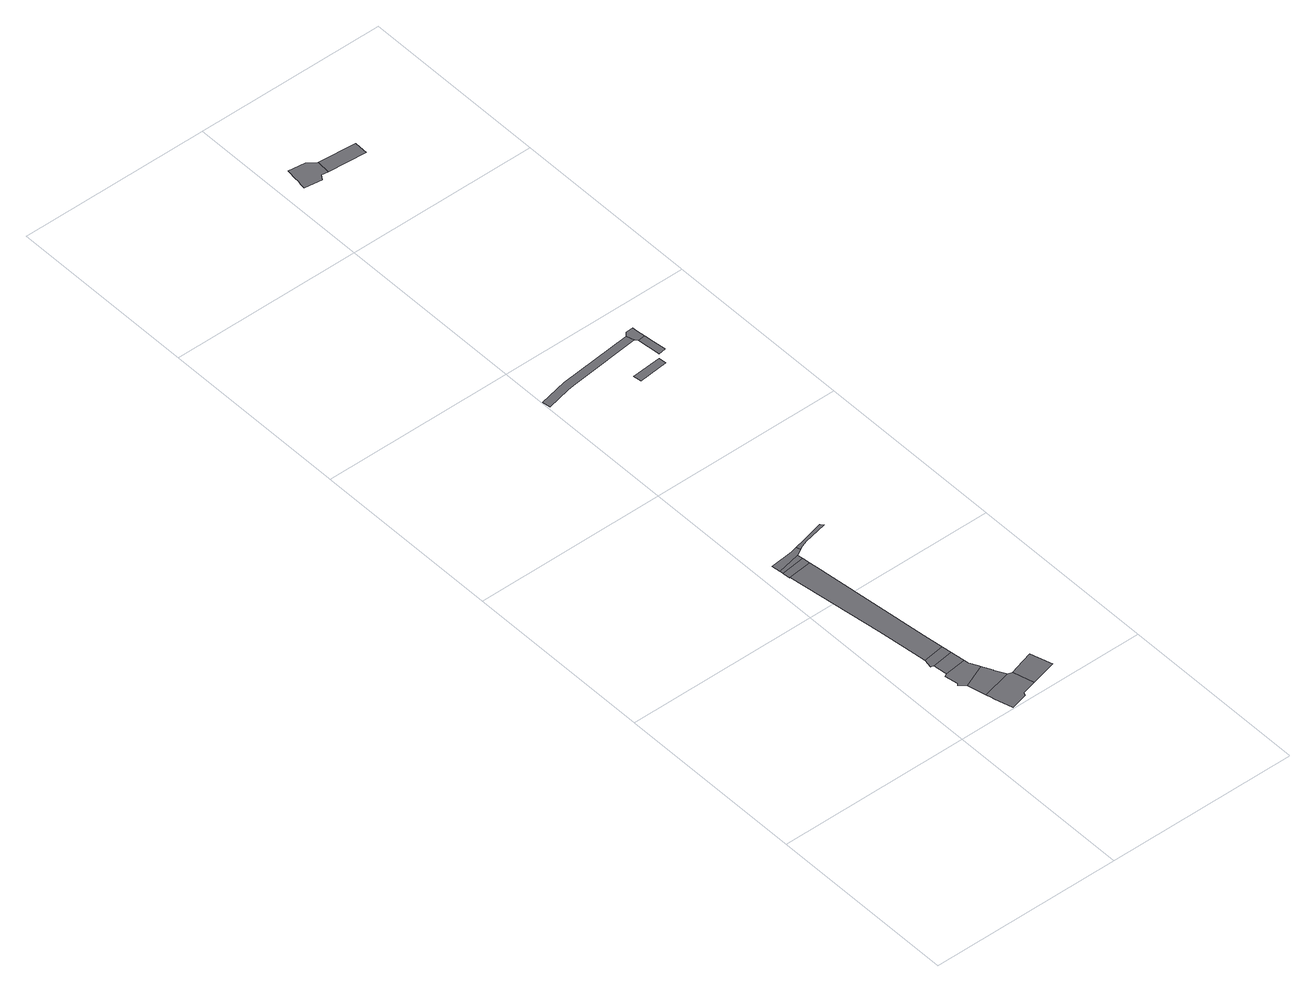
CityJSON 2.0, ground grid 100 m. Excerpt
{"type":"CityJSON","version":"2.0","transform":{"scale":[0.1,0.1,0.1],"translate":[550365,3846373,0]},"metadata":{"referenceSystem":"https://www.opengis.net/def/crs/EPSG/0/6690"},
"CityObjects":{
"road1":{"type":"Road","geometry":[{"type":"MultiSurface","lod":"1","boundaries":[[[0,1,2,3,4,5,6,7,8,9]]]}]},
"road2":{"type":"Road","attributes":{"RoadStructureAttribute.sectionType":"1"},"geometry":[{"type":"MultiSurface","lod":"1","boundaries":[[[10,11,12,3,2]]]}]},
"road3":{"type":"Road","geometry":[{"type":"MultiSurface","lod":"1","boundaries":[[[13,14,15,16,17,18,19,20,21,22,23]]]}]},
"road4":{"type":"Road","attributes":{"RoadStructureAttribute.sectionType":"1"},"geometry":[{"type":"MultiSurface","lod":"1","boundaries":[[[24,25,26,9,8,14,13]]]}]},
"road5":{"type":"Road","geometry":[{"type":"MultiSurface","lod":"1","boundaries":[[[27,28,29,30,11,10]]]}]},
"road6":{"type":"Road","attributes":{"RoadStructureAttribute.sectionType":"1"},"geometry":[{"type":"MultiSurface","lod":"1","boundaries":[[[31,32,33,34,35,36,37,28,27]]]}]},
"road7":{"type":"Road","geometry":[{"type":"MultiSurface","lod":"1","boundaries":[[[38,39,40,35,34]]]}]},
"road8":{"type":"Road","geometry":[{"type":"MultiSurface","lod":"1","boundaries":[[[41,42,39,38]]]}]},
"road9":{"type":"Road","attributes":{"RoadStructureAttribute.sectionType":"1"},"geometry":[{"type":"MultiSurface","lod":"1","boundaries":[[[43,44,23,22,45]]]}]},
"road10":{"type":"Road","attributes":{"RoadStructureAttribute.sectionType":"1"},"geometry":[{"type":"MultiSurface","lod":"1","boundaries":[[[46,47,48,42,41,49]]]}]},
"road11":{"type":"Road","geometry":[{"type":"MultiSurface","lod":"1","boundaries":[[[50,51,52,53,54,46,49]]]}]},
"road12":{"type":"Road","attributes":{"RoadStructureAttribute.sectionType":"1"},"geometry":[{"type":"MultiSurface","lod":"1","boundaries":[[[55,56,57,58,59,60,61,62]]]}]},
"road13":{"type":"Road","geometry":[{"type":"MultiSurface","lod":"1","boundaries":[[[63,64,65,66]]]}]},
"road14":{"type":"Road","attributes":{"RoadStructureAttribute.sectionType":"1"},"geometry":[{"type":"MultiSurface","lod":"1","boundaries":[[[67,68,69,70,71,72]]]}]},
"road15":{"type":"Road","geometry":[{"type":"MultiSurface","lod":"1","boundaries":[[[73,74,75,76,55,62,69,68]]]}]},
"road16":{"type":"Road","geometry":[{"type":"MultiSurface","lod":"1","boundaries":[[[77,78,79,80,81,82,83,84,85,86,87,88]]]}]},
"road17":{"type":"Road","geometry":[{"type":"MultiSurface","lod":"1","boundaries":[[[89,90,87,86]]]}]}
},
"vertices":[
[353,304,0],[332,343,0],[329,365,0],[217,351,0],[214,349,0],[201,343,0],[214,275,0],[206,266,0],[237,238,0],[359,291,0],
[319,438,0],[209,424,0],[216,358,0],
[416,179,0],[260,141,0],[268,108,0],[269,105,0],[270,100,0],[271,94,0],[297,5,0],[385,30,0],[391,45,0],[466,64,0],[438,172,0],
[385,235,0],[384,237,0],[366,276,0],
[313,491,0],[202,476,0],[194,429,0],[205,425,0],
[299,596,0],[234,1158,0],[230,1200,0],[223,1259,0],[100,1244,0],[169,740,0],[188,595,0],
[218,1299,0],[94,1284,0],[97,1244,0],
[214,1327,0],[92,1301,0],
[568,211,0],[473,183,0],[601,99,0],
[242,1370,0],[209,1362,0],[86,1346,0],[247,1348,0],
[266,1358,0],[299,1370,0],[424,1397,0],[411,1412,0],[299,1383,0],
[547,2841,0],[157,2799,0],[5,2765,0],[13,2725,0],[140,2752,0],[178,2759,0],[240,2766,0],[558,2803,0],
[564,2646,0],[409,2632,0],[415,2590,0],[568,2606,0],
[615,2742,0],[609,2793,0],[571,2789,0],[577,2728,0],[583,2667,0],[622,2673,0],
[604,2838,0],[602,2863,0],[566,2861,0],[563,2859,0],
[119,4572,0],[113,4514,0],[112,4502,0],[111,4492,0],[109,4486,0],[106,4475,0],[102,4446,0],[195,4434,0],[211,4459,0],[247,4456,0],[252,4527,0],[210,4562,0],
[448,4440,0],[452,4511,0]
]}
